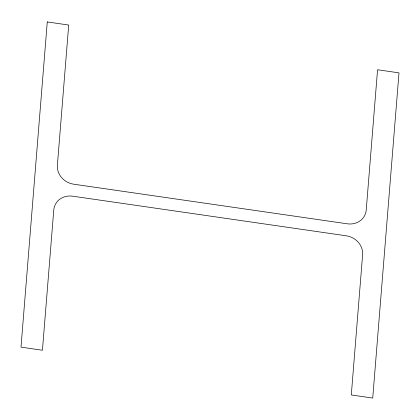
<?xml version="1.0" encoding="UTF-8"?>
<svg xmlns="http://www.w3.org/2000/svg" width="420" height="420" viewBox="0 0 420 420"><rect width="100%" height="100%" fill="white"/><g stroke="black" fill="none" stroke-linecap="round" stroke-linejoin="round"><path stroke-width="0.63" d="M47.271 21.934L21 347.141L42.441 350.243L53.765 210.016A17.965 16.228 25.7 0 1 72.692 196.187L346.337 235.809A17.965 16.228 25.7 0 1 362.618 254.73L351.293 394.957L372.729 398.066L399 72.859L377.559 69.757L366.235 209.984A17.965 16.228 25.7 0 1 347.308 223.813L73.663 184.191A17.965 16.228 25.7 0 1 57.383 165.27L68.707 25.043L47.271 21.934"/></g></svg>
